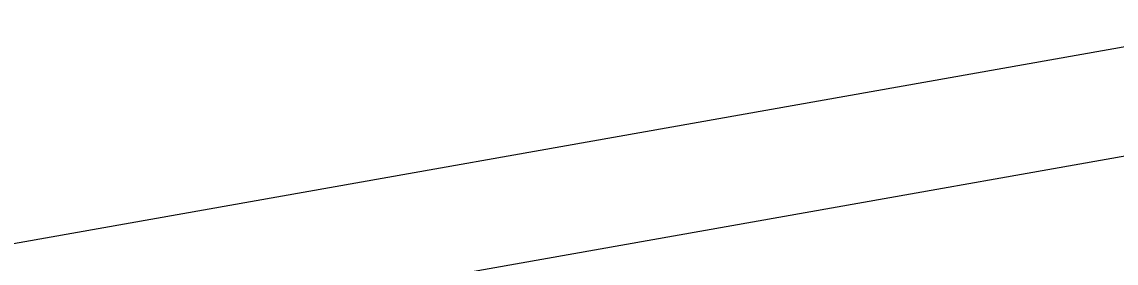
# Model space of a CAD drawing. Header units: millimetres. Extents: x -8417289 to 9420486, y 0 to 208205.
# Drawn here: x -194465.88 to -194452.19, y 106308.97 to 106311.99 of the extents above; entities that cross this region are included whole.
import ezdxf
from ezdxf import colors
from ezdxf.entities.mleader import LeaderData, LeaderLine
from ezdxf.math import Vec2, Vec3

# ---------------------------------------------------------------- set-up
doc = ezdxf.new("R2010")
doc.units = ezdxf.units.MM
doc.header["$MEASUREMENT"] = 0
doc.layers.get('0').update_dxf_attribs({"color": 250, "lineweight": 9})
for name, color, linetype, lineweight in [('_АР ТЕКСТ', 250, 'Continuous', 25), ('АР_Отметки', 250, 'Continuous', 15), ('АР_Размеры', 175, 'Continuous', 9), ('АР_Сущ Несущая стена', 216, 'Continuous', 30)]:
    doc.layers.add(name, color=color, linetype=linetype, lineweight=lineweight)
doc.layers.add('АРМИРОВАНИЕ', color=7, linetype='Continuous', lineweight=30, true_color=0xf57a00)
doc.styles.add('ISOCPEUR', font='isocpeur.TTF', dxfattribs={"width": 0.7})

# ---------------------------------------------------------------- blocks, each defined once
blk = doc.blocks.new('_DotSmall')
at = {"color": 0, "linetype": 'ByBlock', "const_width": 0.5}
blk.add_lwpolyline([(-0.0625, 0, 1), (0.0625, 0, 1)], format="xyb", close=True, dxfattribs=at)

msp = doc.modelspace()

# ---------------------------------------------------------------- hatches: boundary and pattern name
at = {"layer": 'АРМИРОВАНИЕ', "ltscale": 100, "true_color": 0xf8991e}
h = msp.add_hatch(dxfattribs=at)
h.set_pattern_fill('ANSI31', color=30, scale=2500)
h.set_pattern_definition([(45, (-1133159, 148720.93), (-220.97087, 220.97087), [])])
edge = h.paths.add_edge_path()
edge.add_arc((-197003.146, 115351.005), 9147.79, 278.2889987, 298.1716264)
edge.add_line((-192684.344, 107286.886), (-192684.344, 107888.401))
edge.add_line((-192684.344, 107888.401), (-195684.344, 107888.401))
edge.add_line((-195684.344, 107888.401), (-195684.344, 106298.778))

# ---------------------------------------------------------------- linework, layer by layer
at = {"layer": 'АР_Размеры', "color": 5, "lineweight": 0, "ltscale": 100, "transparency": 33554687}
msp.add_lwpolyline([(-194424.327, 106316.596), (-194484.212, 106305.982), (-194484.495, 106306.179), (-194484.686, 106307.26), (-194484.51, 106307.663), (-194482.109, 106308.088), (-194481.912, 106308.371), (-194482.039, 106309.091), (-194482.343, 106309.409), (-194484.744, 106308.983), (-194485.027, 106309.181), (-194485.984, 106314.583), (-194485.237, 106315.954), (-194485.266, 106316.815), (-194487.5, 106319.639), (-194488.177, 106319.271), (-194485.815, 106305.945), (-194484.098, 106304.64), (-194423.973, 106315.296)], dxfattribs=at)
msp.add_lwpolyline([(-194424.327, 106316.596), (-194484.212, 106305.982), (-194484.495, 106306.179), (-194484.686, 106307.26), (-194484.51, 106307.663), (-194482.109, 106308.088), (-194481.912, 106308.371), (-194482.039, 106309.091), (-194482.343, 106309.409), (-194484.744, 106308.983), (-194485.027, 106309.181), (-194485.984, 106314.583), (-194485.237, 106315.954), (-194485.266, 106316.815), (-194487.5, 106319.639), (-194488.177, 106319.271), (-194485.815, 106305.945), (-194484.098, 106304.64), (-194423.973, 106315.296)], dxfattribs=at)
msp.add_lwpolyline([(-194424.327, 106316.596), (-194484.212, 106305.982), (-194484.495, 106306.179), (-194484.686, 106307.26), (-194484.51, 106307.663), (-194482.109, 106308.088), (-194481.912, 106308.371), (-194482.039, 106309.091), (-194482.343, 106309.409), (-194484.744, 106308.983), (-194485.027, 106309.181), (-194485.984, 106314.583), (-194485.237, 106315.954), (-194485.266, 106316.815), (-194487.5, 106319.639), (-194488.177, 106319.271), (-194485.815, 106305.945), (-194484.098, 106304.64), (-194423.973, 106315.296)], dxfattribs=at)
msp.add_lwpolyline([(-194424.327, 106316.596), (-194484.212, 106305.982), (-194484.495, 106306.179), (-194484.686, 106307.26), (-194484.51, 106307.663), (-194482.109, 106308.088), (-194481.912, 106308.371), (-194482.039, 106309.091), (-194482.343, 106309.409), (-194484.744, 106308.983), (-194485.027, 106309.181), (-194485.984, 106314.583), (-194485.237, 106315.954), (-194485.266, 106316.815), (-194487.5, 106319.639), (-194488.177, 106319.271), (-194485.815, 106305.945), (-194484.098, 106304.64), (-194423.973, 106315.296)], dxfattribs=at)
msp.add_lwpolyline([(-194424.327, 106316.596), (-194484.212, 106305.982), (-194484.495, 106306.179), (-194484.686, 106307.26), (-194484.51, 106307.663), (-194482.109, 106308.088), (-194481.912, 106308.371), (-194482.039, 106309.091), (-194482.343, 106309.409), (-194484.744, 106308.983), (-194485.027, 106309.181), (-194485.984, 106314.583), (-194485.237, 106315.954), (-194485.266, 106316.815), (-194487.5, 106319.639), (-194488.177, 106319.271), (-194485.815, 106305.945), (-194484.098, 106304.64), (-194423.973, 106315.296)], dxfattribs=at)
msp.add_lwpolyline([(-194424.327, 106316.596), (-194484.212, 106305.982), (-194484.495, 106306.179), (-194484.686, 106307.26), (-194484.51, 106307.663), (-194482.109, 106308.088), (-194481.912, 106308.371), (-194482.039, 106309.091), (-194482.343, 106309.409), (-194484.744, 106308.983), (-194485.027, 106309.181), (-194485.984, 106314.583), (-194485.237, 106315.954), (-194485.266, 106316.815), (-194487.5, 106319.639), (-194488.177, 106319.271), (-194485.815, 106305.945), (-194484.098, 106304.64), (-194423.973, 106315.296)], dxfattribs=at)
msp.add_lwpolyline([(-194424.327, 106316.596), (-194484.212, 106305.982), (-194484.495, 106306.179), (-194484.686, 106307.26), (-194484.51, 106307.663), (-194482.109, 106308.088), (-194481.912, 106308.371), (-194482.039, 106309.091), (-194482.343, 106309.409), (-194484.744, 106308.983), (-194485.027, 106309.181), (-194485.984, 106314.583), (-194485.237, 106315.954), (-194485.266, 106316.815), (-194487.5, 106319.639), (-194488.177, 106319.271), (-194485.815, 106305.945), (-194484.098, 106304.64), (-194423.973, 106315.296)], dxfattribs=at)
msp.add_lwpolyline([(-194424.327, 106316.596), (-194484.212, 106305.982), (-194484.495, 106306.179), (-194484.686, 106307.26), (-194484.51, 106307.663), (-194482.109, 106308.088), (-194481.912, 106308.371), (-194482.039, 106309.091), (-194482.343, 106309.409), (-194484.744, 106308.983), (-194485.027, 106309.181), (-194485.984, 106314.583), (-194485.237, 106315.954), (-194485.266, 106316.815), (-194487.5, 106319.639), (-194488.177, 106319.271), (-194485.815, 106305.945), (-194484.098, 106304.64), (-194423.973, 106315.296)], dxfattribs=at)
msp.add_lwpolyline([(-194424.327, 106316.596), (-194484.212, 106305.982), (-194484.495, 106306.179), (-194484.686, 106307.26), (-194484.51, 106307.663), (-194482.109, 106308.088), (-194481.912, 106308.371), (-194482.039, 106309.091), (-194482.343, 106309.409), (-194484.744, 106308.983), (-194485.027, 106309.181), (-194485.984, 106314.583), (-194485.237, 106315.954), (-194485.266, 106316.815), (-194487.5, 106319.639), (-194488.177, 106319.271), (-194485.815, 106305.945), (-194484.098, 106304.64), (-194423.973, 106315.296)], dxfattribs=at)
msp.add_lwpolyline([(-194424.327, 106316.596), (-194484.212, 106305.982), (-194484.495, 106306.179), (-194484.686, 106307.26), (-194484.51, 106307.663), (-194482.109, 106308.088), (-194481.912, 106308.371), (-194482.039, 106309.091), (-194482.343, 106309.409), (-194484.744, 106308.983), (-194485.027, 106309.181), (-194485.984, 106314.583), (-194485.237, 106315.954), (-194485.266, 106316.815), (-194487.5, 106319.639), (-194488.177, 106319.271), (-194485.815, 106305.945), (-194484.098, 106304.64), (-194423.973, 106315.296)], dxfattribs=at)
msp.add_lwpolyline([(-194424.327, 106316.596), (-194484.212, 106305.982), (-194484.495, 106306.179), (-194484.686, 106307.26), (-194484.51, 106307.663), (-194482.109, 106308.088), (-194481.912, 106308.371), (-194482.039, 106309.091), (-194482.343, 106309.409), (-194484.744, 106308.983), (-194485.027, 106309.181), (-194485.984, 106314.583), (-194485.237, 106315.954), (-194485.266, 106316.815), (-194487.5, 106319.639), (-194488.177, 106319.271), (-194485.815, 106305.945), (-194484.098, 106304.64), (-194423.973, 106315.296)], dxfattribs=at)
msp.add_lwpolyline([(-194424.327, 106316.596), (-194484.212, 106305.982), (-194484.495, 106306.179), (-194484.686, 106307.26), (-194484.51, 106307.663), (-194482.109, 106308.088), (-194481.912, 106308.371), (-194482.039, 106309.091), (-194482.343, 106309.409), (-194484.744, 106308.983), (-194485.027, 106309.181), (-194485.984, 106314.583), (-194485.237, 106315.954), (-194485.266, 106316.815), (-194487.5, 106319.639), (-194488.177, 106319.271), (-194485.815, 106305.945), (-194484.098, 106304.64), (-194423.973, 106315.296)], dxfattribs=at)
msp.add_lwpolyline([(-194424.327, 106316.596), (-194484.212, 106305.982), (-194484.495, 106306.179), (-194484.686, 106307.26), (-194484.51, 106307.663), (-194482.109, 106308.088), (-194481.912, 106308.371), (-194482.039, 106309.091), (-194482.343, 106309.409), (-194484.744, 106308.983), (-194485.027, 106309.181), (-194485.984, 106314.583), (-194485.237, 106315.954), (-194485.266, 106316.815), (-194487.5, 106319.639), (-194488.177, 106319.271), (-194485.815, 106305.945), (-194484.098, 106304.64), (-194423.973, 106315.296)], dxfattribs=at)
msp.add_lwpolyline([(-194424.327, 106316.596), (-194484.212, 106305.982), (-194484.495, 106306.179), (-194484.686, 106307.26), (-194484.51, 106307.663), (-194482.109, 106308.088), (-194481.912, 106308.371), (-194482.039, 106309.091), (-194482.343, 106309.409), (-194484.744, 106308.983), (-194485.027, 106309.181), (-194485.984, 106314.583), (-194485.237, 106315.954), (-194485.266, 106316.815), (-194487.5, 106319.639), (-194488.177, 106319.271), (-194485.815, 106305.945), (-194484.098, 106304.64), (-194423.973, 106315.296)], dxfattribs=at)
msp.add_lwpolyline([(-194424.327, 106316.596), (-194484.212, 106305.982), (-194484.495, 106306.179), (-194484.686, 106307.26), (-194484.51, 106307.663), (-194482.109, 106308.088), (-194481.912, 106308.371), (-194482.039, 106309.091), (-194482.343, 106309.409), (-194484.744, 106308.983), (-194485.027, 106309.181), (-194485.984, 106314.583), (-194485.237, 106315.954), (-194485.266, 106316.815), (-194487.5, 106319.639), (-194488.177, 106319.271), (-194485.815, 106305.945), (-194484.098, 106304.64), (-194423.973, 106315.296)], dxfattribs=at)
msp.add_lwpolyline([(-194424.327, 106316.596), (-194484.212, 106305.982), (-194484.495, 106306.179), (-194484.686, 106307.26), (-194484.51, 106307.663), (-194482.109, 106308.088), (-194481.912, 106308.371), (-194482.039, 106309.091), (-194482.343, 106309.409), (-194484.744, 106308.983), (-194485.027, 106309.181), (-194485.984, 106314.583), (-194485.237, 106315.954), (-194485.266, 106316.815), (-194487.5, 106319.639), (-194488.177, 106319.271), (-194485.815, 106305.945), (-194484.098, 106304.64), (-194423.973, 106315.296)], dxfattribs=at)
msp.add_lwpolyline([(-194424.327, 106316.596), (-194484.212, 106305.982), (-194484.495, 106306.179), (-194484.686, 106307.26), (-194484.51, 106307.663), (-194482.109, 106308.088), (-194481.912, 106308.371), (-194482.039, 106309.091), (-194482.343, 106309.409), (-194484.744, 106308.983), (-194485.027, 106309.181), (-194485.984, 106314.583), (-194485.237, 106315.954), (-194485.266, 106316.815), (-194487.5, 106319.639), (-194488.177, 106319.271), (-194485.815, 106305.945), (-194484.098, 106304.64), (-194423.973, 106315.296)], dxfattribs=at)
msp.add_lwpolyline([(-194424.327, 106316.596), (-194484.212, 106305.982), (-194484.495, 106306.179), (-194484.686, 106307.26), (-194484.51, 106307.663), (-194482.109, 106308.088), (-194481.912, 106308.371), (-194482.039, 106309.091), (-194482.343, 106309.409), (-194484.744, 106308.983), (-194485.027, 106309.181), (-194485.984, 106314.583), (-194485.237, 106315.954), (-194485.266, 106316.815), (-194487.5, 106319.639), (-194488.177, 106319.271), (-194485.815, 106305.945), (-194484.098, 106304.64), (-194423.973, 106315.296)], dxfattribs=at)
msp.add_lwpolyline([(-194424.327, 106316.596), (-194484.212, 106305.982), (-194484.495, 106306.179), (-194484.686, 106307.26), (-194484.51, 106307.663), (-194482.109, 106308.088), (-194481.912, 106308.371), (-194482.039, 106309.091), (-194482.343, 106309.409), (-194484.744, 106308.983), (-194485.027, 106309.181), (-194485.984, 106314.583), (-194485.237, 106315.954), (-194485.266, 106316.815), (-194487.5, 106319.639), (-194488.177, 106319.271), (-194485.815, 106305.945), (-194484.098, 106304.64), (-194423.973, 106315.296)], dxfattribs=at)
msp.add_lwpolyline([(-194424.327, 106316.596), (-194484.212, 106305.982), (-194484.495, 106306.179), (-194484.686, 106307.26), (-194484.51, 106307.663), (-194482.109, 106308.088), (-194481.912, 106308.371), (-194482.039, 106309.091), (-194482.343, 106309.409), (-194484.744, 106308.983), (-194485.027, 106309.181), (-194485.984, 106314.583), (-194485.237, 106315.954), (-194485.266, 106316.815), (-194487.5, 106319.639), (-194488.177, 106319.271), (-194485.815, 106305.945), (-194484.098, 106304.64), (-194423.973, 106315.296)], dxfattribs=at)
msp.add_lwpolyline([(-194424.327, 106316.596), (-194484.212, 106305.982), (-194484.495, 106306.179), (-194484.686, 106307.26), (-194484.51, 106307.663), (-194482.109, 106308.088), (-194481.912, 106308.371), (-194482.039, 106309.091), (-194482.343, 106309.409), (-194484.744, 106308.983), (-194485.027, 106309.181), (-194485.984, 106314.583), (-194485.237, 106315.954), (-194485.266, 106316.815), (-194487.5, 106319.639), (-194488.177, 106319.271), (-194485.815, 106305.945), (-194484.098, 106304.64), (-194423.973, 106315.296)], dxfattribs=at)
msp.add_lwpolyline([(-194424.327, 106316.596), (-194484.212, 106305.982), (-194484.495, 106306.179), (-194484.686, 106307.26), (-194484.51, 106307.663), (-194482.109, 106308.088), (-194481.912, 106308.371), (-194482.039, 106309.091), (-194482.343, 106309.409), (-194484.744, 106308.983), (-194485.027, 106309.181), (-194485.984, 106314.583), (-194485.237, 106315.954), (-194485.266, 106316.815), (-194487.5, 106319.639), (-194488.177, 106319.271), (-194485.815, 106305.945), (-194484.098, 106304.64), (-194423.973, 106315.296)], dxfattribs=at)
msp.add_lwpolyline([(-194424.327, 106316.596), (-194484.212, 106305.982), (-194484.495, 106306.179), (-194484.686, 106307.26), (-194484.51, 106307.663), (-194482.109, 106308.088), (-194481.912, 106308.371), (-194482.039, 106309.091), (-194482.343, 106309.409), (-194484.744, 106308.983), (-194485.027, 106309.181), (-194485.984, 106314.583), (-194485.237, 106315.954), (-194485.266, 106316.815), (-194487.5, 106319.639), (-194488.177, 106319.271), (-194485.815, 106305.945), (-194484.098, 106304.64), (-194423.973, 106315.296)], dxfattribs=at)
msp.add_lwpolyline([(-194424.327, 106316.596), (-194484.212, 106305.982), (-194484.495, 106306.179), (-194484.686, 106307.26), (-194484.51, 106307.663), (-194482.109, 106308.088), (-194481.912, 106308.371), (-194482.039, 106309.091), (-194482.343, 106309.409), (-194484.744, 106308.983), (-194485.027, 106309.181), (-194485.984, 106314.583), (-194485.237, 106315.954), (-194485.266, 106316.815), (-194487.5, 106319.639), (-194488.177, 106319.271), (-194485.815, 106305.945), (-194484.098, 106304.64), (-194423.973, 106315.296)], dxfattribs=at)
msp.add_lwpolyline([(-194424.327, 106316.596), (-194484.212, 106305.982), (-194484.495, 106306.179), (-194484.686, 106307.26), (-194484.51, 106307.663), (-194482.109, 106308.088), (-194481.912, 106308.371), (-194482.039, 106309.091), (-194482.343, 106309.409), (-194484.744, 106308.983), (-194485.027, 106309.181), (-194485.984, 106314.583), (-194485.237, 106315.954), (-194485.266, 106316.815), (-194487.5, 106319.639), (-194488.177, 106319.271), (-194485.815, 106305.945), (-194484.098, 106304.64), (-194423.973, 106315.296)], dxfattribs=at)
msp.add_lwpolyline([(-194424.327, 106316.596), (-194484.212, 106305.982), (-194484.495, 106306.179), (-194484.686, 106307.26), (-194484.51, 106307.663), (-194482.109, 106308.088), (-194481.912, 106308.371), (-194482.039, 106309.091), (-194482.343, 106309.409), (-194484.744, 106308.983), (-194485.027, 106309.181), (-194485.984, 106314.583), (-194485.237, 106315.954), (-194485.266, 106316.815), (-194487.5, 106319.639), (-194488.177, 106319.271), (-194485.815, 106305.945), (-194484.098, 106304.64), (-194423.973, 106315.296)], dxfattribs=at)
msp.add_lwpolyline([(-194424.327, 106316.596), (-194484.212, 106305.982), (-194484.495, 106306.179), (-194484.686, 106307.26), (-194484.51, 106307.663), (-194482.109, 106308.088), (-194481.912, 106308.371), (-194482.039, 106309.091), (-194482.343, 106309.409), (-194484.744, 106308.983), (-194485.027, 106309.181), (-194485.984, 106314.583), (-194485.237, 106315.954), (-194485.266, 106316.815), (-194487.5, 106319.639), (-194488.177, 106319.271), (-194485.815, 106305.945), (-194484.098, 106304.64), (-194423.973, 106315.296)], dxfattribs=at)
msp.add_lwpolyline([(-194424.327, 106316.596), (-194484.212, 106305.982), (-194484.495, 106306.179), (-194484.686, 106307.26), (-194484.51, 106307.663), (-194482.109, 106308.088), (-194481.912, 106308.371), (-194482.039, 106309.091), (-194482.343, 106309.409), (-194484.744, 106308.983), (-194485.027, 106309.181), (-194485.984, 106314.583), (-194485.237, 106315.954), (-194485.266, 106316.815), (-194487.5, 106319.639), (-194488.177, 106319.271), (-194485.815, 106305.945), (-194484.098, 106304.64), (-194423.973, 106315.296)], dxfattribs=at)
msp.add_lwpolyline([(-194424.327, 106316.596), (-194484.212, 106305.982), (-194484.495, 106306.179), (-194484.686, 106307.26), (-194484.51, 106307.663), (-194482.109, 106308.088), (-194481.912, 106308.371), (-194482.039, 106309.091), (-194482.343, 106309.409), (-194484.744, 106308.983), (-194485.027, 106309.181), (-194485.984, 106314.583), (-194485.237, 106315.954), (-194485.266, 106316.815), (-194487.5, 106319.639), (-194488.177, 106319.271), (-194485.815, 106305.945), (-194484.098, 106304.64), (-194423.973, 106315.296)], dxfattribs=at)
msp.add_lwpolyline([(-194424.327, 106316.596), (-194484.212, 106305.982), (-194484.495, 106306.179), (-194484.686, 106307.26), (-194484.51, 106307.663), (-194482.109, 106308.088), (-194481.912, 106308.371), (-194482.039, 106309.091), (-194482.343, 106309.409), (-194484.744, 106308.983), (-194485.027, 106309.181), (-194485.984, 106314.583), (-194485.237, 106315.954), (-194485.266, 106316.815), (-194487.5, 106319.639), (-194488.177, 106319.271), (-194485.815, 106305.945), (-194484.098, 106304.64), (-194423.973, 106315.296)], dxfattribs=at)
msp.add_lwpolyline([(-194424.327, 106316.596), (-194484.212, 106305.982), (-194484.495, 106306.179), (-194484.686, 106307.26), (-194484.51, 106307.663), (-194482.109, 106308.088), (-194481.912, 106308.371), (-194482.039, 106309.091), (-194482.343, 106309.409), (-194484.744, 106308.983), (-194485.027, 106309.181), (-194485.984, 106314.583), (-194485.237, 106315.954), (-194485.266, 106316.815), (-194487.5, 106319.639), (-194488.177, 106319.271), (-194485.815, 106305.945), (-194484.098, 106304.64), (-194423.973, 106315.296)], dxfattribs=at)
msp.add_lwpolyline([(-194424.327, 106316.596), (-194484.212, 106305.982), (-194484.495, 106306.179), (-194484.686, 106307.26), (-194484.51, 106307.663), (-194482.109, 106308.088), (-194481.912, 106308.371), (-194482.039, 106309.091), (-194482.343, 106309.409), (-194484.744, 106308.983), (-194485.027, 106309.181), (-194485.984, 106314.583), (-194485.237, 106315.954), (-194485.266, 106316.815), (-194487.5, 106319.639), (-194488.177, 106319.271), (-194485.815, 106305.945), (-194484.098, 106304.64), (-194423.973, 106315.296)], dxfattribs=at)
msp.add_lwpolyline([(-194424.327, 106316.596), (-194484.212, 106305.982), (-194484.495, 106306.179), (-194484.686, 106307.26), (-194484.51, 106307.663), (-194482.109, 106308.088), (-194481.912, 106308.371), (-194482.039, 106309.091), (-194482.343, 106309.409), (-194484.744, 106308.983), (-194485.027, 106309.181), (-194485.984, 106314.583), (-194485.237, 106315.954), (-194485.266, 106316.815), (-194487.5, 106319.639), (-194488.177, 106319.271), (-194485.815, 106305.945), (-194484.098, 106304.64), (-194423.973, 106315.296)], dxfattribs=at)
msp.add_lwpolyline([(-194424.327, 106316.596), (-194484.212, 106305.982), (-194484.495, 106306.179), (-194484.686, 106307.26), (-194484.51, 106307.663), (-194482.109, 106308.088), (-194481.912, 106308.371), (-194482.039, 106309.091), (-194482.343, 106309.409), (-194484.744, 106308.983), (-194485.027, 106309.181), (-194485.984, 106314.583), (-194485.237, 106315.954), (-194485.266, 106316.815), (-194487.5, 106319.639), (-194488.177, 106319.271), (-194485.815, 106305.945), (-194484.098, 106304.64), (-194423.973, 106315.296)], dxfattribs=at)
msp.add_lwpolyline([(-194424.327, 106316.596), (-194484.212, 106305.982), (-194484.495, 106306.179), (-194484.686, 106307.26), (-194484.51, 106307.663), (-194482.109, 106308.088), (-194481.912, 106308.371), (-194482.039, 106309.091), (-194482.343, 106309.409), (-194484.744, 106308.983), (-194485.027, 106309.181), (-194485.984, 106314.583), (-194485.237, 106315.954), (-194485.266, 106316.815), (-194487.5, 106319.639), (-194488.177, 106319.271), (-194485.815, 106305.945), (-194484.098, 106304.64), (-194423.973, 106315.296)], dxfattribs=at)
msp.add_lwpolyline([(-194424.327, 106316.596), (-194484.212, 106305.982), (-194484.495, 106306.179), (-194484.686, 106307.26), (-194484.51, 106307.663), (-194482.109, 106308.088), (-194481.912, 106308.371), (-194482.039, 106309.091), (-194482.343, 106309.409), (-194484.744, 106308.983), (-194485.027, 106309.181), (-194485.984, 106314.583), (-194485.237, 106315.954), (-194485.266, 106316.815), (-194487.5, 106319.639), (-194488.177, 106319.271), (-194485.815, 106305.945), (-194484.098, 106304.64), (-194423.973, 106315.296)], dxfattribs=at)
msp.add_lwpolyline([(-194424.327, 106316.596), (-194484.212, 106305.982), (-194484.495, 106306.179), (-194484.686, 106307.26), (-194484.51, 106307.663), (-194482.109, 106308.088), (-194481.912, 106308.371), (-194482.039, 106309.091), (-194482.343, 106309.409), (-194484.744, 106308.983), (-194485.027, 106309.181), (-194485.984, 106314.583), (-194485.237, 106315.954), (-194485.266, 106316.815), (-194487.5, 106319.639), (-194488.177, 106319.271), (-194485.815, 106305.945), (-194484.098, 106304.64), (-194423.973, 106315.296)], dxfattribs=at)
msp.add_lwpolyline([(-194424.327, 106316.596), (-194484.212, 106305.982), (-194484.495, 106306.179), (-194484.686, 106307.26), (-194484.51, 106307.663), (-194482.109, 106308.088), (-194481.912, 106308.371), (-194482.039, 106309.091), (-194482.343, 106309.409), (-194484.744, 106308.983), (-194485.027, 106309.181), (-194485.984, 106314.583), (-194485.237, 106315.954), (-194485.266, 106316.815), (-194487.5, 106319.639), (-194488.177, 106319.271), (-194485.815, 106305.945), (-194484.098, 106304.64), (-194423.973, 106315.296)], dxfattribs=at)
msp.add_lwpolyline([(-194424.327, 106316.596), (-194484.212, 106305.982), (-194484.495, 106306.179), (-194484.686, 106307.26), (-194484.51, 106307.663), (-194482.109, 106308.088), (-194481.912, 106308.371), (-194482.039, 106309.091), (-194482.343, 106309.409), (-194484.744, 106308.983), (-194485.027, 106309.181), (-194485.984, 106314.583), (-194485.237, 106315.954), (-194485.266, 106316.815), (-194487.5, 106319.639), (-194488.177, 106319.271), (-194485.815, 106305.945), (-194484.098, 106304.64), (-194423.973, 106315.296)], dxfattribs=at)
msp.add_lwpolyline([(-194424.327, 106316.596), (-194484.212, 106305.982), (-194484.495, 106306.179), (-194484.686, 106307.26), (-194484.51, 106307.663), (-194482.109, 106308.088), (-194481.912, 106308.371), (-194482.039, 106309.091), (-194482.343, 106309.409), (-194484.744, 106308.983), (-194485.027, 106309.181), (-194485.984, 106314.583), (-194485.237, 106315.954), (-194485.266, 106316.815), (-194487.5, 106319.639), (-194488.177, 106319.271), (-194485.815, 106305.945), (-194484.098, 106304.64), (-194423.973, 106315.296)], dxfattribs=at)
msp.add_lwpolyline([(-194424.327, 106316.596), (-194484.212, 106305.982), (-194484.495, 106306.179), (-194484.686, 106307.26), (-194484.51, 106307.663), (-194482.109, 106308.088), (-194481.912, 106308.371), (-194482.039, 106309.091), (-194482.343, 106309.409), (-194484.744, 106308.983), (-194485.027, 106309.181), (-194485.984, 106314.583), (-194485.237, 106315.954), (-194485.266, 106316.815), (-194487.5, 106319.639), (-194488.177, 106319.271), (-194485.815, 106305.945), (-194484.098, 106304.64), (-194423.973, 106315.296)], dxfattribs=at)
msp.add_lwpolyline([(-194424.327, 106316.596), (-194484.212, 106305.982), (-194484.495, 106306.179), (-194484.686, 106307.26), (-194484.51, 106307.663), (-194482.109, 106308.088), (-194481.912, 106308.371), (-194482.039, 106309.091), (-194482.343, 106309.409), (-194484.744, 106308.983), (-194485.027, 106309.181), (-194485.984, 106314.583), (-194485.237, 106315.954), (-194485.266, 106316.815), (-194487.5, 106319.639), (-194488.177, 106319.271), (-194485.815, 106305.945), (-194484.098, 106304.64), (-194423.973, 106315.296)], dxfattribs=at)
msp.add_lwpolyline([(-194424.327, 106316.596), (-194484.212, 106305.982), (-194484.495, 106306.179), (-194484.686, 106307.26), (-194484.51, 106307.663), (-194482.109, 106308.088), (-194481.912, 106308.371), (-194482.039, 106309.091), (-194482.343, 106309.409), (-194484.744, 106308.983), (-194485.027, 106309.181), (-194485.984, 106314.583), (-194485.237, 106315.954), (-194485.266, 106316.815), (-194487.5, 106319.639), (-194488.177, 106319.271), (-194485.815, 106305.945), (-194484.098, 106304.64), (-194423.973, 106315.296)], dxfattribs=at)
msp.add_lwpolyline([(-194424.327, 106316.596), (-194484.212, 106305.982), (-194484.495, 106306.179), (-194484.686, 106307.26), (-194484.51, 106307.663), (-194482.109, 106308.088), (-194481.912, 106308.371), (-194482.039, 106309.091), (-194482.343, 106309.409), (-194484.744, 106308.983), (-194485.027, 106309.181), (-194485.984, 106314.583), (-194485.237, 106315.954), (-194485.266, 106316.815), (-194487.5, 106319.639), (-194488.177, 106319.271), (-194485.815, 106305.945), (-194484.098, 106304.64), (-194423.973, 106315.296)], dxfattribs=at)
msp.add_lwpolyline([(-194424.327, 106316.596), (-194484.212, 106305.982), (-194484.495, 106306.179), (-194484.686, 106307.26), (-194484.51, 106307.663), (-194482.109, 106308.088), (-194481.912, 106308.371), (-194482.039, 106309.091), (-194482.343, 106309.409), (-194484.744, 106308.983), (-194485.027, 106309.181), (-194485.984, 106314.583), (-194485.237, 106315.954), (-194485.266, 106316.815), (-194487.5, 106319.639), (-194488.177, 106319.271), (-194485.815, 106305.945), (-194484.098, 106304.64), (-194423.973, 106315.296)], dxfattribs=at)
msp.add_lwpolyline([(-194424.327, 106316.596), (-194484.212, 106305.982), (-194484.495, 106306.179), (-194484.686, 106307.26), (-194484.51, 106307.663), (-194482.109, 106308.088), (-194481.912, 106308.371), (-194482.039, 106309.091), (-194482.343, 106309.409), (-194484.744, 106308.983), (-194485.027, 106309.181), (-194485.984, 106314.583), (-194485.237, 106315.954), (-194485.266, 106316.815), (-194487.5, 106319.639), (-194488.177, 106319.271), (-194485.815, 106305.945), (-194484.098, 106304.64), (-194423.973, 106315.296)], dxfattribs=at)
msp.add_lwpolyline([(-194424.327, 106316.596), (-194484.212, 106305.982), (-194484.495, 106306.179), (-194484.686, 106307.26), (-194484.51, 106307.663), (-194482.109, 106308.088), (-194481.912, 106308.371), (-194482.039, 106309.091), (-194482.343, 106309.409), (-194484.744, 106308.983), (-194485.027, 106309.181), (-194485.984, 106314.583), (-194485.237, 106315.954), (-194485.266, 106316.815), (-194487.5, 106319.639), (-194488.177, 106319.271), (-194485.815, 106305.945), (-194484.098, 106304.64), (-194423.973, 106315.296)], dxfattribs=at)
msp.add_lwpolyline([(-194424.327, 106316.596), (-194484.212, 106305.982), (-194484.495, 106306.179), (-194484.686, 106307.26), (-194484.51, 106307.663), (-194482.109, 106308.088), (-194481.912, 106308.371), (-194482.039, 106309.091), (-194482.343, 106309.409), (-194484.744, 106308.983), (-194485.027, 106309.181), (-194485.984, 106314.583), (-194485.237, 106315.954), (-194485.266, 106316.815), (-194487.5, 106319.639), (-194488.177, 106319.271), (-194485.815, 106305.945), (-194484.098, 106304.64), (-194423.973, 106315.296)], dxfattribs=at)
msp.add_lwpolyline([(-194424.327, 106316.596), (-194484.212, 106305.982), (-194484.495, 106306.179), (-194484.686, 106307.26), (-194484.51, 106307.663), (-194482.109, 106308.088), (-194481.912, 106308.371), (-194482.039, 106309.091), (-194482.343, 106309.409), (-194484.744, 106308.983), (-194485.027, 106309.181), (-194485.984, 106314.583), (-194485.237, 106315.954), (-194485.266, 106316.815), (-194487.5, 106319.639), (-194488.177, 106319.271), (-194485.815, 106305.945), (-194484.098, 106304.64), (-194423.973, 106315.296)], dxfattribs=at)
msp.add_lwpolyline([(-194424.327, 106316.596), (-194484.212, 106305.982), (-194484.495, 106306.179), (-194484.686, 106307.26), (-194484.51, 106307.663), (-194482.109, 106308.088), (-194481.912, 106308.371), (-194482.039, 106309.091), (-194482.343, 106309.409), (-194484.744, 106308.983), (-194485.027, 106309.181), (-194485.984, 106314.583), (-194485.237, 106315.954), (-194485.266, 106316.815), (-194487.5, 106319.639), (-194488.177, 106319.271), (-194485.815, 106305.945), (-194484.098, 106304.64), (-194423.973, 106315.296)], dxfattribs=at)
msp.add_lwpolyline([(-194424.327, 106316.596), (-194484.212, 106305.982), (-194484.495, 106306.179), (-194484.686, 106307.26), (-194484.51, 106307.663), (-194482.109, 106308.088), (-194481.912, 106308.371), (-194482.039, 106309.091), (-194482.343, 106309.409), (-194484.744, 106308.983), (-194485.027, 106309.181), (-194485.984, 106314.583), (-194485.237, 106315.954), (-194485.266, 106316.815), (-194487.5, 106319.639), (-194488.177, 106319.271), (-194485.815, 106305.945), (-194484.098, 106304.64), (-194423.973, 106315.296)], dxfattribs=at)
msp.add_lwpolyline([(-194424.327, 106316.596), (-194484.212, 106305.982), (-194484.495, 106306.179), (-194484.686, 106307.26), (-194484.51, 106307.663), (-194482.109, 106308.088), (-194481.912, 106308.371), (-194482.039, 106309.091), (-194482.343, 106309.409), (-194484.744, 106308.983), (-194485.027, 106309.181), (-194485.984, 106314.583), (-194485.237, 106315.954), (-194485.266, 106316.815), (-194487.5, 106319.639), (-194488.177, 106319.271), (-194485.815, 106305.945), (-194484.098, 106304.64), (-194423.973, 106315.296)], dxfattribs=at)
msp.add_lwpolyline([(-194424.327, 106316.596), (-194484.212, 106305.982), (-194484.495, 106306.179), (-194484.686, 106307.26), (-194484.51, 106307.663), (-194482.109, 106308.088), (-194481.912, 106308.371), (-194482.039, 106309.091), (-194482.343, 106309.409), (-194484.744, 106308.983), (-194485.027, 106309.181), (-194485.984, 106314.583), (-194485.237, 106315.954), (-194485.266, 106316.815), (-194487.5, 106319.639), (-194488.177, 106319.271), (-194485.815, 106305.945), (-194484.098, 106304.64), (-194423.973, 106315.296)], dxfattribs=at)
msp.add_lwpolyline([(-194424.327, 106316.596), (-194484.212, 106305.982), (-194484.495, 106306.179), (-194484.686, 106307.26), (-194484.51, 106307.663), (-194482.109, 106308.088), (-194481.912, 106308.371), (-194482.039, 106309.091), (-194482.343, 106309.409), (-194484.744, 106308.983), (-194485.027, 106309.181), (-194485.984, 106314.583), (-194485.237, 106315.954), (-194485.266, 106316.815), (-194487.5, 106319.639), (-194488.177, 106319.271), (-194485.815, 106305.945), (-194484.098, 106304.64), (-194423.973, 106315.296)], dxfattribs=at)
msp.add_lwpolyline([(-194424.327, 106316.596), (-194484.212, 106305.982), (-194484.495, 106306.179), (-194484.686, 106307.26), (-194484.51, 106307.663), (-194482.109, 106308.088), (-194481.912, 106308.371), (-194482.039, 106309.091), (-194482.343, 106309.409), (-194484.744, 106308.983), (-194485.027, 106309.181), (-194485.984, 106314.583), (-194485.237, 106315.954), (-194485.266, 106316.815), (-194487.5, 106319.639), (-194488.177, 106319.271), (-194485.815, 106305.945), (-194484.098, 106304.64), (-194423.973, 106315.296)], dxfattribs=at)
msp.add_lwpolyline([(-194424.327, 106316.596), (-194484.212, 106305.982), (-194484.495, 106306.179), (-194484.686, 106307.26), (-194484.51, 106307.663), (-194482.109, 106308.088), (-194481.912, 106308.371), (-194482.039, 106309.091), (-194482.343, 106309.409), (-194484.744, 106308.983), (-194485.027, 106309.181), (-194485.984, 106314.583), (-194485.237, 106315.954), (-194485.266, 106316.815), (-194487.5, 106319.639), (-194488.177, 106319.271), (-194485.815, 106305.945), (-194484.098, 106304.64), (-194423.973, 106315.296)], dxfattribs=at)
msp.add_lwpolyline([(-194424.327, 106316.596), (-194484.212, 106305.982), (-194484.495, 106306.179), (-194484.686, 106307.26), (-194484.51, 106307.663), (-194482.109, 106308.088), (-194481.912, 106308.371), (-194482.039, 106309.091), (-194482.343, 106309.409), (-194484.744, 106308.983), (-194485.027, 106309.181), (-194485.984, 106314.583), (-194485.237, 106315.954), (-194485.266, 106316.815), (-194487.5, 106319.639), (-194488.177, 106319.271), (-194485.815, 106305.945), (-194484.098, 106304.64), (-194423.973, 106315.296)], dxfattribs=at)
msp.add_lwpolyline([(-194424.327, 106316.596), (-194484.212, 106305.982), (-194484.495, 106306.179), (-194484.686, 106307.26), (-194484.51, 106307.663), (-194482.109, 106308.088), (-194481.912, 106308.371), (-194482.039, 106309.091), (-194482.343, 106309.409), (-194484.744, 106308.983), (-194485.027, 106309.181), (-194485.984, 106314.583), (-194485.237, 106315.954), (-194485.266, 106316.815), (-194487.5, 106319.639), (-194488.177, 106319.271), (-194485.815, 106305.945), (-194484.098, 106304.64), (-194423.973, 106315.296)], dxfattribs=at)
msp.add_lwpolyline([(-194424.327, 106316.596), (-194484.212, 106305.982), (-194484.495, 106306.179), (-194484.686, 106307.26), (-194484.51, 106307.663), (-194482.109, 106308.088), (-194481.912, 106308.371), (-194482.039, 106309.091), (-194482.343, 106309.409), (-194484.744, 106308.983), (-194485.027, 106309.181), (-194485.984, 106314.583), (-194485.237, 106315.954), (-194485.266, 106316.815), (-194487.5, 106319.639), (-194488.177, 106319.271), (-194485.815, 106305.945), (-194484.098, 106304.64), (-194423.973, 106315.296)], dxfattribs=at)
msp.add_lwpolyline([(-194424.327, 106316.596), (-194484.212, 106305.982), (-194484.495, 106306.179), (-194484.686, 106307.26), (-194484.51, 106307.663), (-194482.109, 106308.088), (-194481.912, 106308.371), (-194482.039, 106309.091), (-194482.343, 106309.409), (-194484.744, 106308.983), (-194485.027, 106309.181), (-194485.984, 106314.583), (-194485.237, 106315.954), (-194485.266, 106316.815), (-194487.5, 106319.639), (-194488.177, 106319.271), (-194485.815, 106305.945), (-194484.098, 106304.64), (-194423.973, 106315.296)], dxfattribs=at)
msp.add_lwpolyline([(-194424.327, 106316.596), (-194484.212, 106305.982), (-194484.495, 106306.179), (-194484.686, 106307.26), (-194484.51, 106307.663), (-194482.109, 106308.088), (-194481.912, 106308.371), (-194482.039, 106309.091), (-194482.343, 106309.409), (-194484.744, 106308.983), (-194485.027, 106309.181), (-194485.984, 106314.583), (-194485.237, 106315.954), (-194485.266, 106316.815), (-194487.5, 106319.639), (-194488.177, 106319.271), (-194485.815, 106305.945), (-194484.098, 106304.64), (-194423.973, 106315.296)], dxfattribs=at)
msp.add_lwpolyline([(-194424.327, 106316.596), (-194484.212, 106305.982), (-194484.495, 106306.179), (-194484.686, 106307.26), (-194484.51, 106307.663), (-194482.109, 106308.088), (-194481.912, 106308.371), (-194482.039, 106309.091), (-194482.343, 106309.409), (-194484.744, 106308.983), (-194485.027, 106309.181), (-194485.984, 106314.583), (-194485.237, 106315.954), (-194485.266, 106316.815), (-194487.5, 106319.639), (-194488.177, 106319.271), (-194485.815, 106305.945), (-194484.098, 106304.64), (-194423.973, 106315.296)], dxfattribs=at)
msp.add_lwpolyline([(-194424.327, 106316.596), (-194484.212, 106305.982), (-194484.495, 106306.179), (-194484.686, 106307.26), (-194484.51, 106307.663), (-194482.109, 106308.088), (-194481.912, 106308.371), (-194482.039, 106309.091), (-194482.343, 106309.409), (-194484.744, 106308.983), (-194485.027, 106309.181), (-194485.984, 106314.583), (-194485.237, 106315.954), (-194485.266, 106316.815), (-194487.5, 106319.639), (-194488.177, 106319.271), (-194485.815, 106305.945), (-194484.098, 106304.64), (-194423.973, 106315.296)], dxfattribs=at)
msp.add_lwpolyline([(-194424.327, 106316.596), (-194484.212, 106305.982), (-194484.495, 106306.179), (-194484.686, 106307.26), (-194484.51, 106307.663), (-194482.109, 106308.088), (-194481.912, 106308.371), (-194482.039, 106309.091), (-194482.343, 106309.409), (-194484.744, 106308.983), (-194485.027, 106309.181), (-194485.984, 106314.583), (-194485.237, 106315.954), (-194485.266, 106316.815), (-194487.5, 106319.639), (-194488.177, 106319.271), (-194485.815, 106305.945), (-194484.098, 106304.64), (-194423.973, 106315.296)], dxfattribs=at)
msp.add_lwpolyline([(-194424.327, 106316.596), (-194484.212, 106305.982), (-194484.495, 106306.179), (-194484.686, 106307.26), (-194484.51, 106307.663), (-194482.109, 106308.088), (-194481.912, 106308.371), (-194482.039, 106309.091), (-194482.343, 106309.409), (-194484.744, 106308.983), (-194485.027, 106309.181), (-194485.984, 106314.583), (-194485.237, 106315.954), (-194485.266, 106316.815), (-194487.5, 106319.639), (-194488.177, 106319.271), (-194485.815, 106305.945), (-194484.098, 106304.64), (-194423.973, 106315.296)], dxfattribs=at)
msp.add_lwpolyline([(-194424.327, 106316.596), (-194484.212, 106305.982), (-194484.495, 106306.179), (-194484.686, 106307.26), (-194484.51, 106307.663), (-194482.109, 106308.088), (-194481.912, 106308.371), (-194482.039, 106309.091), (-194482.343, 106309.409), (-194484.744, 106308.983), (-194485.027, 106309.181), (-194485.984, 106314.583), (-194485.237, 106315.954), (-194485.266, 106316.815), (-194487.5, 106319.639), (-194488.177, 106319.271), (-194485.815, 106305.945), (-194484.098, 106304.64), (-194423.973, 106315.296)], dxfattribs=at)
msp.add_lwpolyline([(-194424.327, 106316.596), (-194484.212, 106305.982), (-194484.495, 106306.179), (-194484.686, 106307.26), (-194484.51, 106307.663), (-194482.109, 106308.088), (-194481.912, 106308.371), (-194482.039, 106309.091), (-194482.343, 106309.409), (-194484.744, 106308.983), (-194485.027, 106309.181), (-194485.984, 106314.583), (-194485.237, 106315.954), (-194485.266, 106316.815), (-194487.5, 106319.639), (-194488.177, 106319.271), (-194485.815, 106305.945), (-194484.098, 106304.64), (-194423.973, 106315.296)], dxfattribs=at)
msp.add_lwpolyline([(-194424.327, 106316.596), (-194484.212, 106305.982), (-194484.495, 106306.179), (-194484.686, 106307.26), (-194484.51, 106307.663), (-194482.109, 106308.088), (-194481.912, 106308.371), (-194482.039, 106309.091), (-194482.343, 106309.409), (-194484.744, 106308.983), (-194485.027, 106309.181), (-194485.984, 106314.583), (-194485.237, 106315.954), (-194485.266, 106316.815), (-194487.5, 106319.639), (-194488.177, 106319.271), (-194485.815, 106305.945), (-194484.098, 106304.64), (-194423.973, 106315.296)], dxfattribs=at)
msp.add_lwpolyline([(-194424.327, 106316.596), (-194484.212, 106305.982), (-194484.495, 106306.179), (-194484.686, 106307.26), (-194484.51, 106307.663), (-194482.109, 106308.088), (-194481.912, 106308.371), (-194482.039, 106309.091), (-194482.343, 106309.409), (-194484.744, 106308.983), (-194485.027, 106309.181), (-194485.984, 106314.583), (-194485.237, 106315.954), (-194485.266, 106316.815), (-194487.5, 106319.639), (-194488.177, 106319.271), (-194485.815, 106305.945), (-194484.098, 106304.64), (-194423.973, 106315.296)], dxfattribs=at)
msp.add_lwpolyline([(-194424.327, 106316.596), (-194484.212, 106305.982), (-194484.495, 106306.179), (-194484.686, 106307.26), (-194484.51, 106307.663), (-194482.109, 106308.088), (-194481.912, 106308.371), (-194482.039, 106309.091), (-194482.343, 106309.409), (-194484.744, 106308.983), (-194485.027, 106309.181), (-194485.984, 106314.583), (-194485.237, 106315.954), (-194485.266, 106316.815), (-194487.5, 106319.639), (-194488.177, 106319.271), (-194485.815, 106305.945), (-194484.098, 106304.64), (-194423.973, 106315.296)], dxfattribs=at)
msp.add_lwpolyline([(-194424.327, 106316.596), (-194484.212, 106305.982), (-194484.495, 106306.179), (-194484.686, 106307.26), (-194484.51, 106307.663), (-194482.109, 106308.088), (-194481.912, 106308.371), (-194482.039, 106309.091), (-194482.343, 106309.409), (-194484.744, 106308.983), (-194485.027, 106309.181), (-194485.984, 106314.583), (-194485.237, 106315.954), (-194485.266, 106316.815), (-194487.5, 106319.639), (-194488.177, 106319.271), (-194485.815, 106305.945), (-194484.098, 106304.64), (-194423.973, 106315.296)], dxfattribs=at)
msp.add_lwpolyline([(-194424.327, 106316.596), (-194484.212, 106305.982), (-194484.495, 106306.179), (-194484.686, 106307.26), (-194484.51, 106307.663), (-194482.109, 106308.088), (-194481.912, 106308.371), (-194482.039, 106309.091), (-194482.343, 106309.409), (-194484.744, 106308.983), (-194485.027, 106309.181), (-194485.984, 106314.583), (-194485.237, 106315.954), (-194485.266, 106316.815), (-194487.5, 106319.639), (-194488.177, 106319.271), (-194485.815, 106305.945), (-194484.098, 106304.64), (-194423.973, 106315.296)], dxfattribs=at)
msp.add_lwpolyline([(-194424.327, 106316.596), (-194484.212, 106305.982), (-194484.495, 106306.179), (-194484.686, 106307.26), (-194484.51, 106307.663), (-194482.109, 106308.088), (-194481.912, 106308.371), (-194482.039, 106309.091), (-194482.343, 106309.409), (-194484.744, 106308.983), (-194485.027, 106309.181), (-194485.984, 106314.583), (-194485.237, 106315.954), (-194485.266, 106316.815), (-194487.5, 106319.639), (-194488.177, 106319.271), (-194485.815, 106305.945), (-194484.098, 106304.64), (-194423.973, 106315.296)], dxfattribs=at)
msp.add_lwpolyline([(-194424.327, 106316.596), (-194484.212, 106305.982), (-194484.495, 106306.179), (-194484.686, 106307.26), (-194484.51, 106307.663), (-194482.109, 106308.088), (-194481.912, 106308.371), (-194482.039, 106309.091), (-194482.343, 106309.409), (-194484.744, 106308.983), (-194485.027, 106309.181), (-194485.984, 106314.583), (-194485.237, 106315.954), (-194485.266, 106316.815), (-194487.5, 106319.639), (-194488.177, 106319.271), (-194485.815, 106305.945), (-194484.098, 106304.64), (-194423.973, 106315.296)], dxfattribs=at)
msp.add_lwpolyline([(-194424.327, 106316.596), (-194484.212, 106305.982), (-194484.495, 106306.179), (-194484.686, 106307.26), (-194484.51, 106307.663), (-194482.109, 106308.088), (-194481.912, 106308.371), (-194482.039, 106309.091), (-194482.343, 106309.409), (-194484.744, 106308.983), (-194485.027, 106309.181), (-194485.984, 106314.583), (-194485.237, 106315.954), (-194485.266, 106316.815), (-194487.5, 106319.639), (-194488.177, 106319.271), (-194485.815, 106305.945), (-194484.098, 106304.64), (-194423.973, 106315.296)], dxfattribs=at)
msp.add_lwpolyline([(-194424.327, 106316.596), (-194484.212, 106305.982), (-194484.495, 106306.179), (-194484.686, 106307.26), (-194484.51, 106307.663), (-194482.109, 106308.088), (-194481.912, 106308.371), (-194482.039, 106309.091), (-194482.343, 106309.409), (-194484.744, 106308.983), (-194485.027, 106309.181), (-194485.984, 106314.583), (-194485.237, 106315.954), (-194485.266, 106316.815), (-194487.5, 106319.639), (-194488.177, 106319.271), (-194485.815, 106305.945), (-194484.098, 106304.64), (-194423.973, 106315.296)], dxfattribs=at)
msp.add_lwpolyline([(-194424.327, 106316.596), (-194484.212, 106305.982), (-194484.495, 106306.179), (-194484.686, 106307.26), (-194484.51, 106307.663), (-194482.109, 106308.088), (-194481.912, 106308.371), (-194482.039, 106309.091), (-194482.343, 106309.409), (-194484.744, 106308.983), (-194485.027, 106309.181), (-194485.984, 106314.583), (-194485.237, 106315.954), (-194485.266, 106316.815), (-194487.5, 106319.639), (-194488.177, 106319.271), (-194485.815, 106305.945), (-194484.098, 106304.64), (-194423.973, 106315.296)], dxfattribs=at)
msp.add_lwpolyline([(-194424.327, 106316.596), (-194484.212, 106305.982), (-194484.495, 106306.179), (-194484.686, 106307.26), (-194484.51, 106307.663), (-194482.109, 106308.088), (-194481.912, 106308.371), (-194482.039, 106309.091), (-194482.343, 106309.409), (-194484.744, 106308.983), (-194485.027, 106309.181), (-194485.984, 106314.583), (-194485.237, 106315.954), (-194485.266, 106316.815), (-194487.5, 106319.639), (-194488.177, 106319.271), (-194485.815, 106305.945), (-194484.098, 106304.64), (-194423.973, 106315.296)], dxfattribs=at)
msp.add_lwpolyline([(-194424.327, 106316.596), (-194484.212, 106305.982), (-194484.495, 106306.179), (-194484.686, 106307.26), (-194484.51, 106307.663), (-194482.109, 106308.088), (-194481.912, 106308.371), (-194482.039, 106309.091), (-194482.343, 106309.409), (-194484.744, 106308.983), (-194485.027, 106309.181), (-194485.984, 106314.583), (-194485.237, 106315.954), (-194485.266, 106316.815), (-194487.5, 106319.639), (-194488.177, 106319.271), (-194485.815, 106305.945), (-194484.098, 106304.64), (-194423.973, 106315.296)], dxfattribs=at)
msp.add_lwpolyline([(-194424.327, 106316.596), (-194484.212, 106305.982), (-194484.495, 106306.179), (-194484.686, 106307.26), (-194484.51, 106307.663), (-194482.109, 106308.088), (-194481.912, 106308.371), (-194482.039, 106309.091), (-194482.343, 106309.409), (-194484.744, 106308.983), (-194485.027, 106309.181), (-194485.984, 106314.583), (-194485.237, 106315.954), (-194485.266, 106316.815), (-194487.5, 106319.639), (-194488.177, 106319.271), (-194485.815, 106305.945), (-194484.098, 106304.64), (-194423.973, 106315.296)], dxfattribs=at)
msp.add_lwpolyline([(-194424.327, 106316.596), (-194484.212, 106305.982), (-194484.495, 106306.179), (-194484.686, 106307.26), (-194484.51, 106307.663), (-194482.109, 106308.088), (-194481.912, 106308.371), (-194482.039, 106309.091), (-194482.343, 106309.409), (-194484.744, 106308.983), (-194485.027, 106309.181), (-194485.984, 106314.583), (-194485.237, 106315.954), (-194485.266, 106316.815), (-194487.5, 106319.639), (-194488.177, 106319.271), (-194485.815, 106305.945), (-194484.098, 106304.64), (-194423.973, 106315.296)], dxfattribs=at)
msp.add_lwpolyline([(-194424.327, 106316.596), (-194484.212, 106305.982), (-194484.495, 106306.179), (-194484.686, 106307.26), (-194484.51, 106307.663), (-194482.109, 106308.088), (-194481.912, 106308.371), (-194482.039, 106309.091), (-194482.343, 106309.409), (-194484.744, 106308.983), (-194485.027, 106309.181), (-194485.984, 106314.583), (-194485.237, 106315.954), (-194485.266, 106316.815), (-194487.5, 106319.639), (-194488.177, 106319.271), (-194485.815, 106305.945), (-194484.098, 106304.64), (-194423.973, 106315.296)], dxfattribs=at)
msp.add_lwpolyline([(-194424.327, 106316.596), (-194484.212, 106305.982), (-194484.495, 106306.179), (-194484.686, 106307.26), (-194484.51, 106307.663), (-194482.109, 106308.088), (-194481.912, 106308.371), (-194482.039, 106309.091), (-194482.343, 106309.409), (-194484.744, 106308.983), (-194485.027, 106309.181), (-194485.984, 106314.583), (-194485.237, 106315.954), (-194485.266, 106316.815), (-194487.5, 106319.639), (-194488.177, 106319.271), (-194485.815, 106305.945), (-194484.098, 106304.64), (-194423.973, 106315.296)], dxfattribs=at)
msp.add_lwpolyline([(-194424.327, 106316.596), (-194484.212, 106305.982), (-194484.495, 106306.179), (-194484.686, 106307.26), (-194484.51, 106307.663), (-194482.109, 106308.088), (-194481.912, 106308.371), (-194482.039, 106309.091), (-194482.343, 106309.409), (-194484.744, 106308.983), (-194485.027, 106309.181), (-194485.984, 106314.583), (-194485.237, 106315.954), (-194485.266, 106316.815), (-194487.5, 106319.639), (-194488.177, 106319.271), (-194485.815, 106305.945), (-194484.098, 106304.64), (-194423.973, 106315.296)], dxfattribs=at)
msp.add_lwpolyline([(-194424.327, 106316.596), (-194484.212, 106305.982), (-194484.495, 106306.179), (-194484.686, 106307.26), (-194484.51, 106307.663), (-194482.109, 106308.088), (-194481.912, 106308.371), (-194482.039, 106309.091), (-194482.343, 106309.409), (-194484.744, 106308.983), (-194485.027, 106309.181), (-194485.984, 106314.583), (-194485.237, 106315.954), (-194485.266, 106316.815), (-194487.5, 106319.639), (-194488.177, 106319.271), (-194485.815, 106305.945), (-194484.098, 106304.64), (-194423.973, 106315.296)], dxfattribs=at)
msp.add_lwpolyline([(-194424.327, 106316.596), (-194484.212, 106305.982), (-194484.495, 106306.179), (-194484.686, 106307.26), (-194484.51, 106307.663), (-194482.109, 106308.088), (-194481.912, 106308.371), (-194482.039, 106309.091), (-194482.343, 106309.409), (-194484.744, 106308.983), (-194485.027, 106309.181), (-194485.984, 106314.583), (-194485.237, 106315.954), (-194485.266, 106316.815), (-194487.5, 106319.639), (-194488.177, 106319.271), (-194485.815, 106305.945), (-194484.098, 106304.64), (-194423.973, 106315.296)], dxfattribs=at)
msp.add_lwpolyline([(-194424.327, 106316.596), (-194484.212, 106305.982), (-194484.495, 106306.179), (-194484.686, 106307.26), (-194484.51, 106307.663), (-194482.109, 106308.088), (-194481.912, 106308.371), (-194482.039, 106309.091), (-194482.343, 106309.409), (-194484.744, 106308.983), (-194485.027, 106309.181), (-194485.984, 106314.583), (-194485.237, 106315.954), (-194485.266, 106316.815), (-194487.5, 106319.639), (-194488.177, 106319.271), (-194485.815, 106305.945), (-194484.098, 106304.64), (-194423.973, 106315.296)], dxfattribs=at)
msp.add_lwpolyline([(-194424.327, 106316.596), (-194484.212, 106305.982), (-194484.495, 106306.179), (-194484.686, 106307.26), (-194484.51, 106307.663), (-194482.109, 106308.088), (-194481.912, 106308.371), (-194482.039, 106309.091), (-194482.343, 106309.409), (-194484.744, 106308.983), (-194485.027, 106309.181), (-194485.984, 106314.583), (-194485.237, 106315.954), (-194485.266, 106316.815), (-194487.5, 106319.639), (-194488.177, 106319.271), (-194485.815, 106305.945), (-194484.098, 106304.64), (-194423.973, 106315.296)], dxfattribs=at)
msp.add_lwpolyline([(-194424.327, 106316.596), (-194484.212, 106305.982), (-194484.495, 106306.179), (-194484.686, 106307.26), (-194484.51, 106307.663), (-194482.109, 106308.088), (-194481.912, 106308.371), (-194482.039, 106309.091), (-194482.343, 106309.409), (-194484.744, 106308.983), (-194485.027, 106309.181), (-194485.984, 106314.583), (-194485.237, 106315.954), (-194485.266, 106316.815), (-194487.5, 106319.639), (-194488.177, 106319.271), (-194485.815, 106305.945), (-194484.098, 106304.64), (-194423.973, 106315.296)], dxfattribs=at)
msp.add_lwpolyline([(-194424.327, 106316.596), (-194484.212, 106305.982), (-194484.495, 106306.179), (-194484.686, 106307.26), (-194484.51, 106307.663), (-194482.109, 106308.088), (-194481.912, 106308.371), (-194482.039, 106309.091), (-194482.343, 106309.409), (-194484.744, 106308.983), (-194485.027, 106309.181), (-194485.984, 106314.583), (-194485.237, 106315.954), (-194485.266, 106316.815), (-194487.5, 106319.639), (-194488.177, 106319.271), (-194485.815, 106305.945), (-194484.098, 106304.64), (-194423.973, 106315.296)], dxfattribs=at)
msp.add_lwpolyline([(-194424.327, 106316.596), (-194484.212, 106305.982), (-194484.495, 106306.179), (-194484.686, 106307.26), (-194484.51, 106307.663), (-194482.109, 106308.088), (-194481.912, 106308.371), (-194482.039, 106309.091), (-194482.343, 106309.409), (-194484.744, 106308.983), (-194485.027, 106309.181), (-194485.984, 106314.583), (-194485.237, 106315.954), (-194485.266, 106316.815), (-194487.5, 106319.639), (-194488.177, 106319.271), (-194485.815, 106305.945), (-194484.098, 106304.64), (-194423.973, 106315.296)], dxfattribs=at)
msp.add_lwpolyline([(-194424.327, 106316.596), (-194484.212, 106305.982), (-194484.495, 106306.179), (-194484.686, 106307.26), (-194484.51, 106307.663), (-194482.109, 106308.088), (-194481.912, 106308.371), (-194482.039, 106309.091), (-194482.343, 106309.409), (-194484.744, 106308.983), (-194485.027, 106309.181), (-194485.984, 106314.583), (-194485.237, 106315.954), (-194485.266, 106316.815), (-194487.5, 106319.639), (-194488.177, 106319.271), (-194485.815, 106305.945), (-194484.098, 106304.64), (-194423.973, 106315.296)], dxfattribs=at)
msp.add_lwpolyline([(-194424.327, 106316.596), (-194484.212, 106305.982), (-194484.495, 106306.179), (-194484.686, 106307.26), (-194484.51, 106307.663), (-194482.109, 106308.088), (-194481.912, 106308.371), (-194482.039, 106309.091), (-194482.343, 106309.409), (-194484.744, 106308.983), (-194485.027, 106309.181), (-194485.984, 106314.583), (-194485.237, 106315.954), (-194485.266, 106316.815), (-194487.5, 106319.639), (-194488.177, 106319.271), (-194485.815, 106305.945), (-194484.098, 106304.64), (-194423.973, 106315.296)], dxfattribs=at)
msp.add_lwpolyline([(-194424.327, 106316.596), (-194484.212, 106305.982), (-194484.495, 106306.179), (-194484.686, 106307.26), (-194484.51, 106307.663), (-194482.109, 106308.088), (-194481.912, 106308.371), (-194482.039, 106309.091), (-194482.343, 106309.409), (-194484.744, 106308.983), (-194485.027, 106309.181), (-194485.984, 106314.583), (-194485.237, 106315.954), (-194485.266, 106316.815), (-194487.5, 106319.639), (-194488.177, 106319.271), (-194485.815, 106305.945), (-194484.098, 106304.64), (-194423.973, 106315.296)], dxfattribs=at)
msp.add_lwpolyline([(-194424.327, 106316.596), (-194484.212, 106305.982), (-194484.495, 106306.179), (-194484.686, 106307.26), (-194484.51, 106307.663), (-194482.109, 106308.088), (-194481.912, 106308.371), (-194482.039, 106309.091), (-194482.343, 106309.409), (-194484.744, 106308.983), (-194485.027, 106309.181), (-194485.984, 106314.583), (-194485.237, 106315.954), (-194485.266, 106316.815), (-194487.5, 106319.639), (-194488.177, 106319.271), (-194485.815, 106305.945), (-194484.098, 106304.64), (-194423.973, 106315.296)], dxfattribs=at)
msp.add_lwpolyline([(-194424.327, 106316.596), (-194484.212, 106305.982), (-194484.495, 106306.179), (-194484.686, 106307.26), (-194484.51, 106307.663), (-194482.109, 106308.088), (-194481.912, 106308.371), (-194482.039, 106309.091), (-194482.343, 106309.409), (-194484.744, 106308.983), (-194485.027, 106309.181), (-194485.984, 106314.583), (-194485.237, 106315.954), (-194485.266, 106316.815), (-194487.5, 106319.639), (-194488.177, 106319.271), (-194485.815, 106305.945), (-194484.098, 106304.64), (-194423.973, 106315.296)], dxfattribs=at)
msp.add_lwpolyline([(-194424.327, 106316.596), (-194484.212, 106305.982), (-194484.495, 106306.179), (-194484.686, 106307.26), (-194484.51, 106307.663), (-194482.109, 106308.088), (-194481.912, 106308.371), (-194482.039, 106309.091), (-194482.343, 106309.409), (-194484.744, 106308.983), (-194485.027, 106309.181), (-194485.984, 106314.583), (-194485.237, 106315.954), (-194485.266, 106316.815), (-194487.5, 106319.639), (-194488.177, 106319.271), (-194485.815, 106305.945), (-194484.098, 106304.64), (-194423.973, 106315.296)], dxfattribs=at)
msp.add_lwpolyline([(-194424.327, 106316.596), (-194484.212, 106305.982), (-194484.495, 106306.179), (-194484.686, 106307.26), (-194484.51, 106307.663), (-194482.109, 106308.088), (-194481.912, 106308.371), (-194482.039, 106309.091), (-194482.343, 106309.409), (-194484.744, 106308.983), (-194485.027, 106309.181), (-194485.984, 106314.583), (-194485.237, 106315.954), (-194485.266, 106316.815), (-194487.5, 106319.639), (-194488.177, 106319.271), (-194485.815, 106305.945), (-194484.098, 106304.64), (-194423.973, 106315.296)], dxfattribs=at)
msp.add_lwpolyline([(-194424.327, 106316.596), (-194484.212, 106305.982), (-194484.495, 106306.179), (-194484.686, 106307.26), (-194484.51, 106307.663), (-194482.109, 106308.088), (-194481.912, 106308.371), (-194482.039, 106309.091), (-194482.343, 106309.409), (-194484.744, 106308.983), (-194485.027, 106309.181), (-194485.984, 106314.583), (-194485.237, 106315.954), (-194485.266, 106316.815), (-194487.5, 106319.639), (-194488.177, 106319.271), (-194485.815, 106305.945), (-194484.098, 106304.64), (-194423.973, 106315.296)], dxfattribs=at)
at = {"layer": 'АР_Сущ Несущая стена', "lineweight": 18, "ltscale": 100}
msp.add_arc((-197116.355, 115484.589), 9778.655, 272.592548, 356.6353914, dxfattribs=at)

# ---------------------------------------------------------------- leaders
at = {"layer": '_АР ТЕКСТ'}
ml = msp.add_multileader_mtext('Standard', dxfattribs=at)
ml.set_content('{\\W0.8;-2,550}', color=256, style='ISOCPEUR')
ml.set_leader_properties(color=256, linetype='Continuous', lineweight=-1)
ml.set_arrow_properties(name='DOTSMALL')
ml.build(insert=Vec2(0, 0))
ml.multileader.update_dxf_attribs({"has_text_frame": 1, "text_left_attachment_type": 4, "text_right_attachment_type": 4, "dogleg_length": 100, "arrow_head_size": 180})
ctx = ml.context
ctx.base_point, ctx.char_height, ctx.arrow_head_size, ctx.landing_gap_size, ctx.plane_origin = Vec3(-314736.015, 120073.276, -1.962), 250, 180, 50, Vec3(-314255.682, 117829.258, -1.962)
ctx.left_attachment, ctx.right_attachment = 4, 4
notes = []
notes.append((ctx, [(0, (0, 0, 0), (0, 0), (1, 0), 1, [])]))
ctx.mtext.insert, ctx.mtext.width, ctx.mtext.defined_height, ctx.mtext.line_spacing_style, ctx.mtext.flow_direction = Vec3(-314686.015, 120406.61, -1.962), 801.08641, 330.71, 2, 5
at = {"layer": 'АР_Отметки'}
ml = msp.add_multileader_mtext('Standard', dxfattribs=at)
ml.set_content('{\\W0.8;-2,250}', color=256, style='ISOCPEUR')
ml.set_leader_properties(color=256, linetype='Continuous', lineweight=-1)
ml.set_arrow_properties(name='DOTSMALL')
ml.build(insert=Vec2(0, 0))
ml.multileader.update_dxf_attribs({"has_text_frame": 1, "text_left_attachment_type": 4, "text_right_attachment_type": 4, "dogleg_length": 100, "arrow_head_size": 180})
ctx = ml.context
ctx.base_point, ctx.char_height, ctx.arrow_head_size, ctx.landing_gap_size, ctx.plane_origin = Vec3(-297233.619, 128352.859), 250, 180, 50, Vec3(-296855.536, 126878.835)
ctx.left_attachment, ctx.right_attachment = 4, 4
notes.append((ctx, [(0, (0, 0, 0), (0, 0), (1, 0), 1, [])]))
ctx.mtext.insert, ctx.mtext.width, ctx.mtext.defined_height, ctx.mtext.line_spacing_style, ctx.mtext.flow_direction = Vec3(-297183.619, 128686.192), 769.98896, 343.888, 2, 5
ml = msp.add_multileader_mtext('Standard', dxfattribs=at)
ml.set_content('{\\W0.8;-2,250}', color=256, style='ISOCPEUR')
ml.set_leader_properties(color=256, linetype='Continuous', lineweight=-1)
ml.set_arrow_properties(name='DOTSMALL')
ml.build(insert=Vec2(0, 0))
ml.multileader.update_dxf_attribs({"has_text_frame": 1, "text_left_attachment_type": 4, "text_right_attachment_type": 4, "dogleg_length": 100, "arrow_head_size": 180})
ctx = ml.context
ctx.base_point, ctx.char_height, ctx.arrow_head_size, ctx.landing_gap_size, ctx.plane_origin = Vec3(-336127.5, 116985.857, 0), 250, 180, 50, Vec3(-337173.964, 115928.763, 0)
ctx.left_attachment, ctx.right_attachment = 4, 4
notes.append((ctx, [(0, (0, 0, 0), (0, 0), (1, 0), 1, [])]))
ctx.mtext.insert, ctx.mtext.width, ctx.mtext.defined_height, ctx.mtext.line_spacing_style, ctx.mtext.flow_direction = Vec3(-336077.5, 117319.19, 0), 769.98896, 343.888, 2, 5
ml = msp.add_multileader_mtext('Standard', dxfattribs=at)
ml.set_content('{\\W0.8;-2,650}', color=256, style='ISOCPEUR')
ml.set_leader_properties(color=256, linetype='Continuous', lineweight=-1)
ml.set_arrow_properties(name='DOTSMALL')
ml.build(insert=Vec2(0, 0))
ml.multileader.update_dxf_attribs({"has_text_frame": 1, "text_left_attachment_type": 4, "text_right_attachment_type": 4, "dogleg_length": 100, "arrow_head_size": 180})
ctx = ml.context
ctx.base_point, ctx.char_height, ctx.arrow_head_size, ctx.landing_gap_size, ctx.plane_origin = Vec3(-302139.5, 114233.667), 250, 180, 50, Vec3(-302336.256, 112502.854)
ctx.left_attachment, ctx.right_attachment = 4, 4
notes.append((ctx, [(0, (0, 0, 0), (0, 0), (1, 0), 1, [])]))
ctx.mtext.insert, ctx.mtext.width, ctx.mtext.defined_height, ctx.mtext.line_spacing_style, ctx.mtext.flow_direction = Vec3(-302089.5, 114567), 881.18578, 430.987, 2, 5
for ctx, leaders in notes:
    for number, flags, end, landing, length, lines in leaders:
        leader = LeaderData()
        leader.index, (leader.has_last_leader_line, leader.has_dogleg_vector, leader.attachment_direction) = number, flags
        leader.last_leader_point, leader.dogleg_vector, leader.dogleg_length = Vec3(end), Vec3(landing), length
        for number, points, colour, breaks in lines:
            line = LeaderLine()
            line.index, line.vertices, line.color, line.breaks = number, Vec3.list(points), colors.encode_raw_color(colour), breaks
            leader.lines.append(line)
        ctx.leaders.append(leader)

doc.saveas('drawing.dxf')
